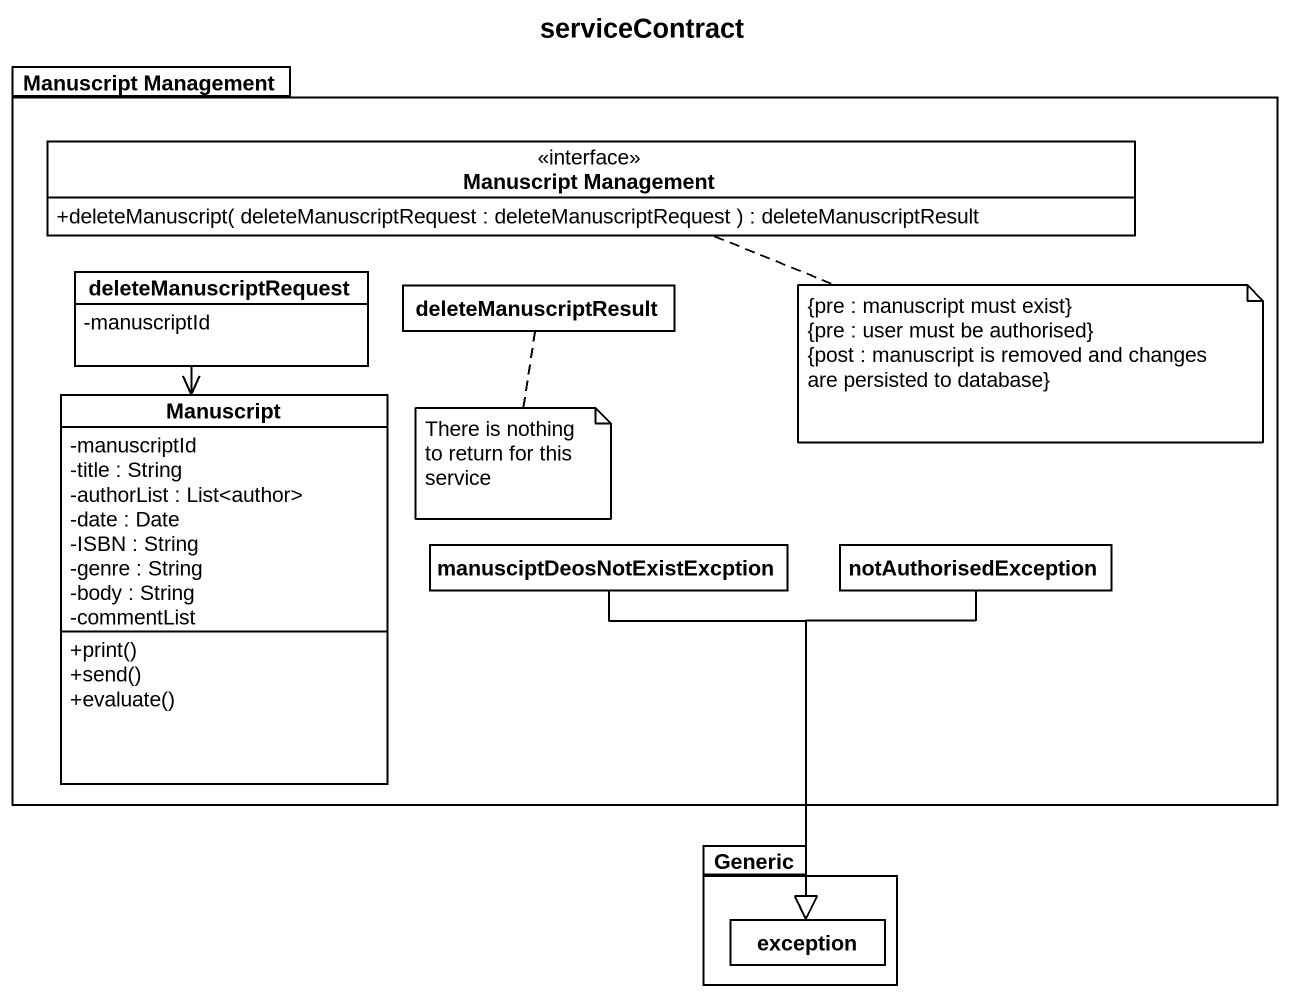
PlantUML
@startuml
title serviceContract
hide circle
hide empty members
skinparam classAttributeIconSize 0
package "Manuscript Management" as Manuscript_Management {
  interface "Manuscript Management" as Manuscript_Management_2 {
    +deleteManuscript( deleteManuscriptRequest : deleteManuscriptRequest ) : deleteManuscriptResult
  }
  class deleteManuscriptRequest {
    -manuscriptId
  }
  class deleteManuscriptResult
  class Manuscript {
    -manuscriptId
    -title : String
    -authorList : List<author>
    -date : Date
    -ISBN : String
    -genre : String
    -body : String
    -commentList
    +print()
    +send()
    +evaluate()
  }
  class "manusciptDeosNotExistExcption" as manusciptDeosNotExistExcptio
  class notAuthorisedException
}
package Generic {
  class "exception" as exception_
}
deleteManuscriptRequest --> Manuscript
manusciptDeosNotExistExcptio --|> exception_
notAuthorisedException --|> exception_
note right of Manuscript_Management_2
  {pre : manuscript must exist}
  {pre : user must be authorised}
  {post : manuscript is removed and changes are persisted to database}
end note
note bottom of deleteManuscriptResult : There is nothing to return for this service
@enduml
